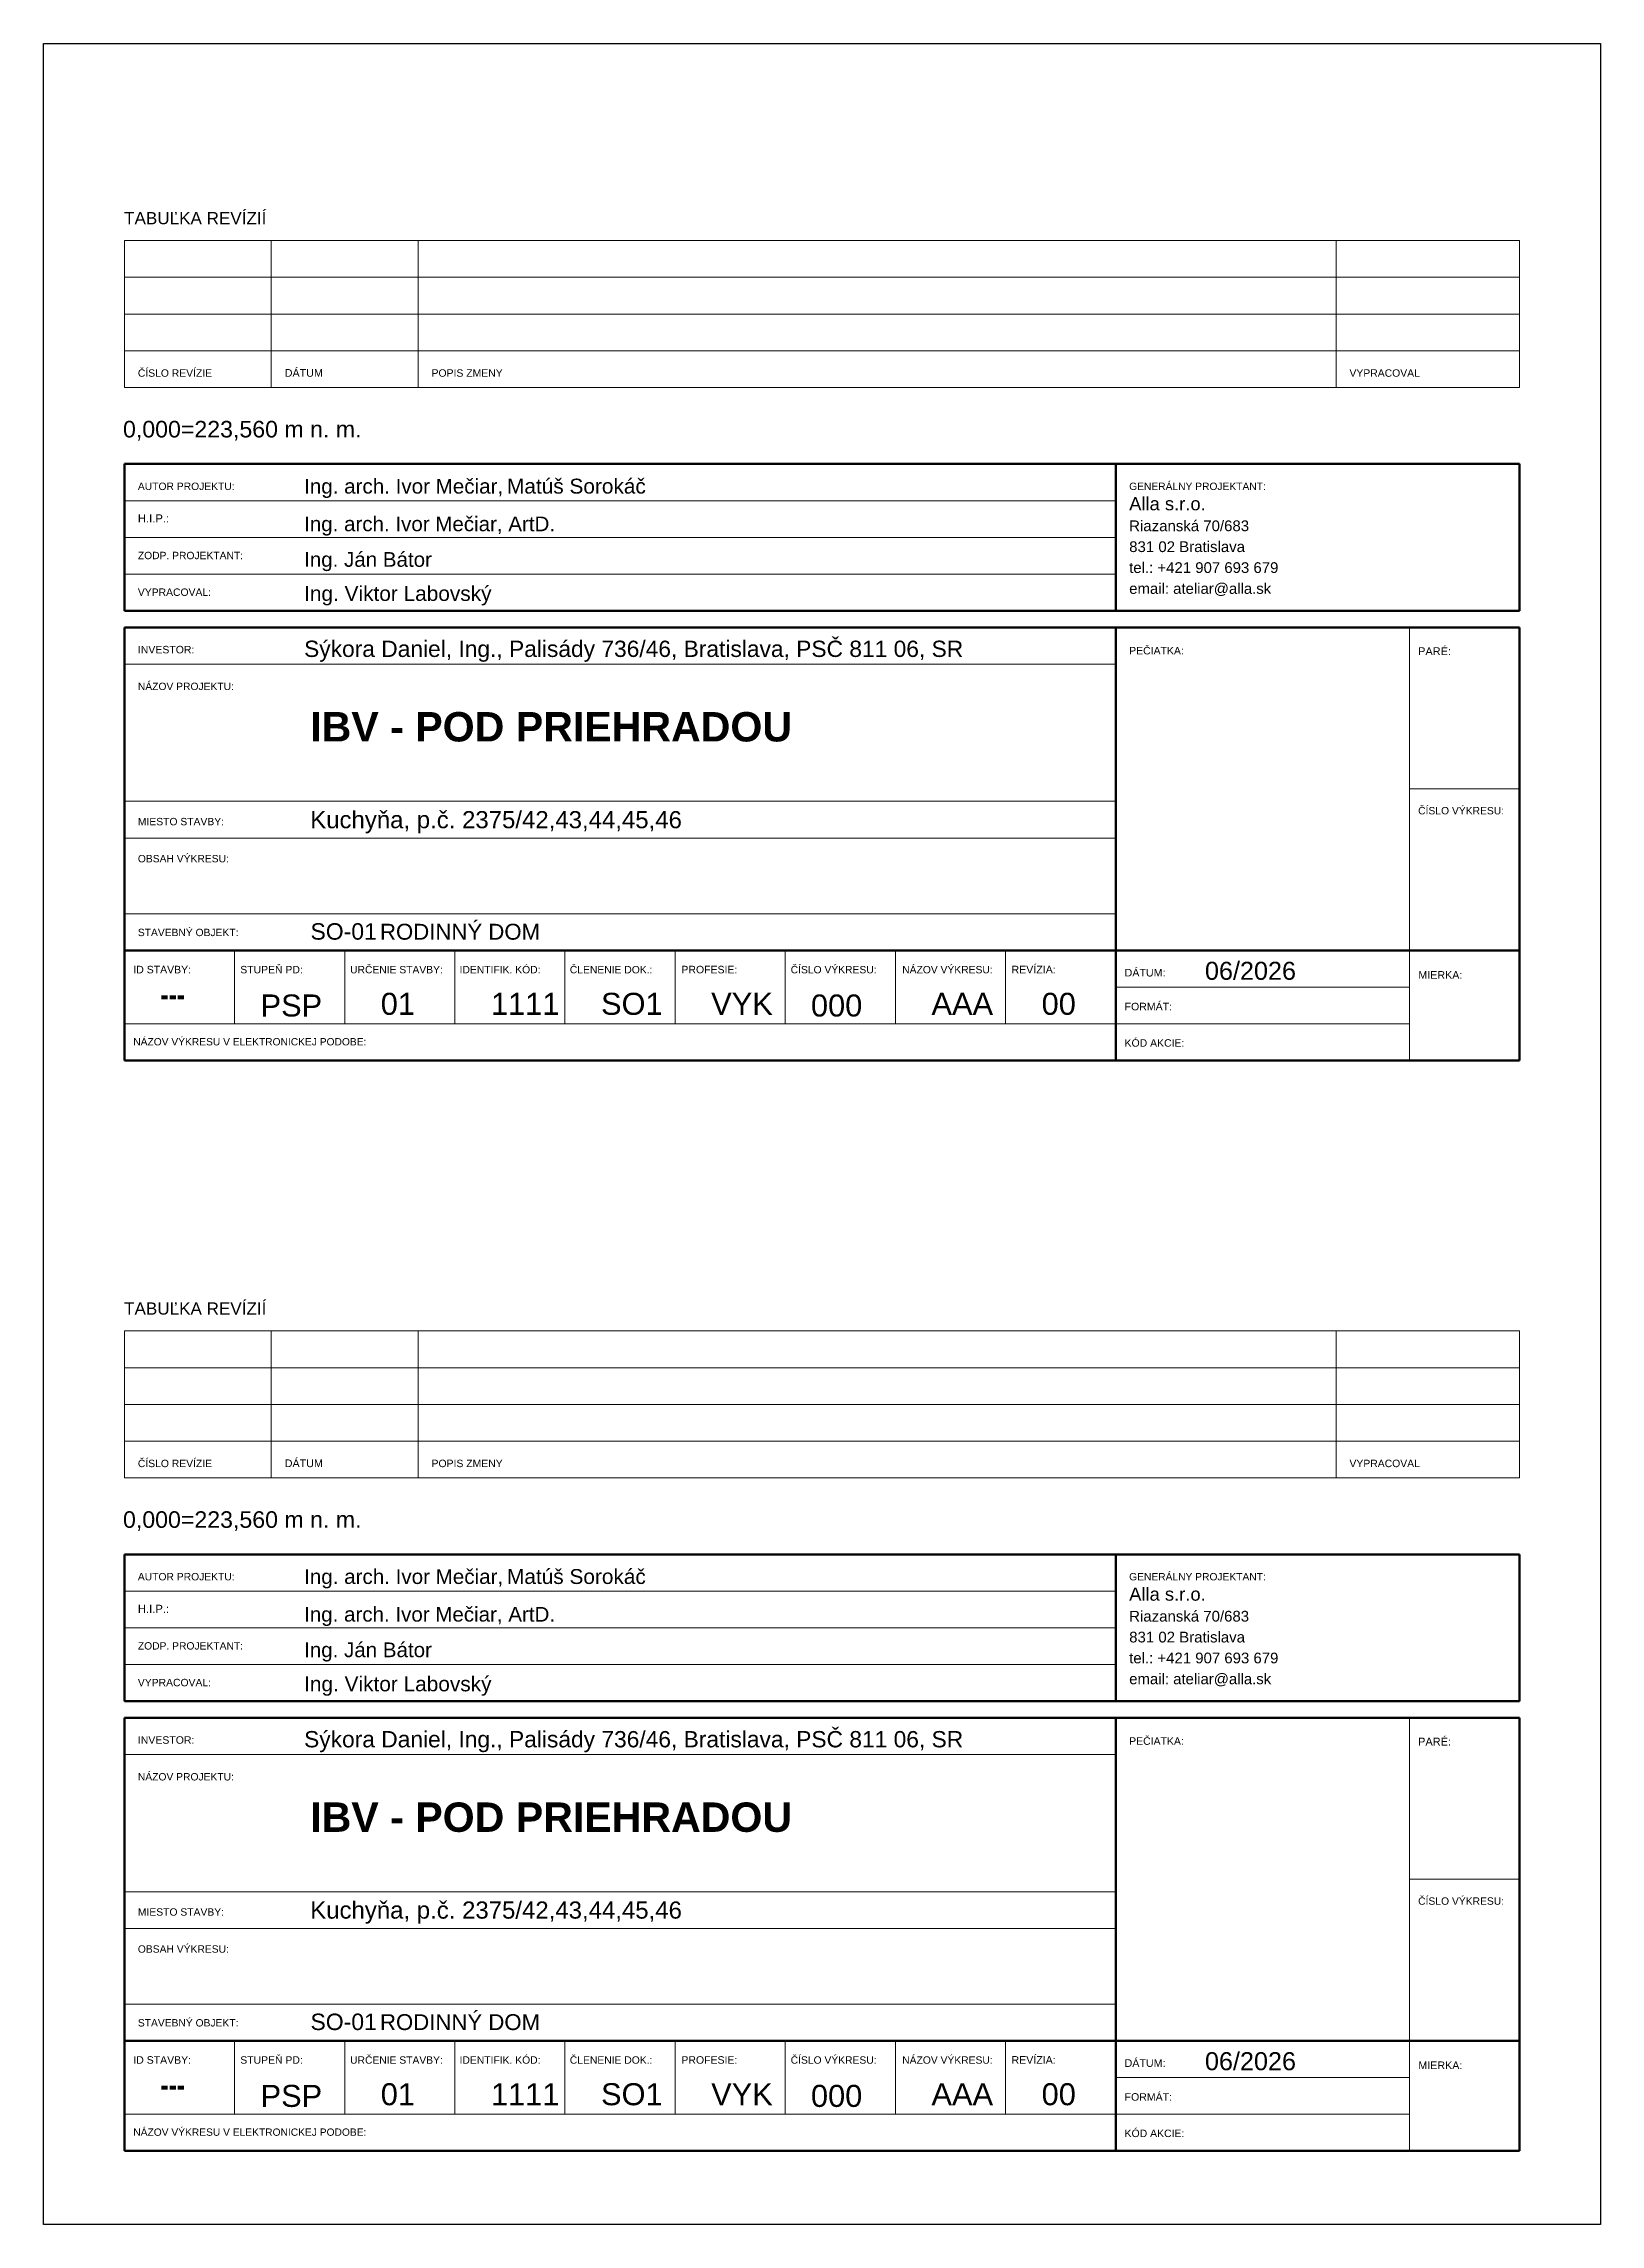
# Model space of a CAD drawing. Header units: millimetres. Extents: x 1046 to 74297, y 6145 to 54562.
# Drawn here: x 46650 to 57250, y 6270 to 21120 of the extents above; entities that cross this region are included whole.
import ezdxf

# ---------------------------------------------------------------- set-up
doc = ezdxf.new("R2010")
doc.units = ezdxf.units.MM
doc.layers.add('NETLAC', color=6, linetype='Continuous', plot=False)
doc.layers.add('Text Notes', color=7, linetype='Continuous', lineweight=9)
doc.styles.add('ARIAL', font='arial.ttf')
doc.styles.add('Arial$001H0', font='arial.ttf')
doc.styles.add('Arial$101H0', font='arialbd.ttf')
doc.styles.add('Arial_B', font='arialbd.ttf', dxfattribs={"width": 0.8, "height": 3})
doc.styles.add('Microsoft Sans Serif$001H0', font='micross.ttf')

msp = doc.modelspace()

# ---------------------------------------------------------------- linework, layer by layer
at = {"color": 7, "linetype": 'Continuous', "lineweight": 9, "true_color": 0x000007}
for p, q in [((47200.1, 19778.6), (47200.1, 18778.6)), ((47200.1, 19778.6), (56699.9, 19778.6)), ((48200.1, 19778.6), (48200.1, 18778.6)), ((49200.1, 19778.6), (49200.1, 18778.6)), ((55449.9, 19778.6), (55449.9, 18778.6)), ((56699.9, 18778.6), (56699.9, 19778.6)), ((47200.1, 19528.6), (56699.9, 19528.6)), ((47200.1, 19278.6), (56699.9, 19278.6)), ((47200.1, 19028.6), (56699.9, 19028.6)), ((47200.1, 18778.6), (56699.9, 18778.6)), ((53949.9, 17257.5), (53949.9, 18257.5)), ((53949.9, 18007.5), (47200.1, 18007.5)), ((53949.9, 17757.5), (47200.1, 17757.5)), ((53949.9, 17507.5), (47200.1, 17507.5)), ((55949.9, 14195), (55949.9, 17144.9)), ((53949.9, 16895), (47200.1, 16895)), ((53949.9, 16145), (53949.9, 14945)), ((55949.9, 16045), (56699.9, 16045)), ((53949.9, 15960.4), (47200.1, 15960.4)), ((53949.9, 15710.4), (47200.1, 15710.4)), ((53949.9, 15195), (47200.1, 15195)), ((47950.1, 14945), (47950.1, 14445)), ((48700.1, 14945), (48700.1, 14445)), ((49450.1, 14945), (49450.1, 14445)), ((50200, 14945), (50200, 14445)), ((50950, 14945), (50950, 14445)), ((51700, 14945), (51700, 14445)), ((52450, 14945), (52450, 14445)), ((53200, 14945), (53200, 14445)), ((53949.9, 14945), (53949.9, 14195)), ((56699.9, 14945), (53949.9, 14945)), ((55949.9, 14695), (53949.9, 14695)), ((55949.9, 14445), (47200.1, 14445)), ((47200.1, 12353.6), (47200.1, 11353.6)), ((47200.1, 12353.6), (56699.9, 12353.6)), ((48200.1, 12353.6), (48200.1, 11353.6)), ((49200.1, 12353.6), (49200.1, 11353.6)), ((55449.9, 12353.6), (55449.9, 11353.6)), ((56699.9, 11353.6), (56699.9, 12353.6)), ((47200.1, 12103.6), (56699.9, 12103.6)), ((47200.1, 11853.6), (56699.9, 11853.6)), ((47200.1, 11603.6), (56699.9, 11603.6)), ((47200.1, 11353.6), (56699.9, 11353.6)), ((53949.9, 9832.5), (53949.9, 10832.5)), ((53949.9, 10582.5), (47200.1, 10582.5)), ((53949.9, 10332.5), (47200.1, 10332.5)), ((53949.9, 10082.5), (47200.1, 10082.5)), ((55949.9, 6770), (55949.9, 9719.9)), ((53949.9, 9470), (47200.1, 9470)), ((53949.9, 8720), (53949.9, 7520)), ((55949.9, 8620), (56699.9, 8620)), ((53949.9, 8535.4), (47200.1, 8535.4)), ((53949.9, 8285.4), (47200.1, 8285.4)), ((53949.9, 7770), (47200.1, 7770)), ((47950.1, 7520), (47950.1, 7020)), ((48700.1, 7520), (48700.1, 7020)), ((49450.1, 7520), (49450.1, 7020)), ((50200, 7520), (50200, 7020)), ((50950, 7520), (50950, 7020)), ((51700, 7520), (51700, 7020)), ((52450, 7520), (52450, 7020)), ((53200, 7520), (53200, 7020)), ((53949.9, 7520), (53949.9, 6770)), ((56699.9, 7520), (53949.9, 7520)), ((55949.9, 7270), (53949.9, 7270)), ((55949.9, 7020), (47200.1, 7020))]:
    msp.add_line(p, q, dxfattribs=at)
at = {"color": 7, "linetype": 'Continuous', "lineweight": 70, "true_color": 0x000007}
for p, q in [((47200.1, 18257.5), (56699.9, 18257.5)), ((47200.1, 18257.5), (47200.1, 17257.5)), ((53949.9, 18257.5), (53949.9, 17257.5)), ((56699.9, 18257.5), (56699.9, 17257.5)), ((56699.9, 17257.5), (47200.1, 17257.5)), ((47200.1, 14195), (47200.1, 17144.9)), ((53949.9, 17144.9), (47200.1, 17144.9)), ((53949.9, 17144.9), (53949.9, 14945)), ((56699.9, 17144.9), (53949.9, 17144.9)), ((56699.9, 17144.9), (56699.9, 14195)), ((47200.1, 14945), (53949.9, 14945)), ((53949.9, 14945), (53949.9, 14195)), ((56699.9, 14945), (53949.9, 14945)), ((56699.9, 14195), (47200.1, 14195)), ((47200.1, 10832.5), (56699.9, 10832.5)), ((47200.1, 10832.5), (47200.1, 9832.5)), ((53949.9, 10832.5), (53949.9, 9832.5)), ((56699.9, 10832.5), (56699.9, 9832.5)), ((56699.9, 9832.5), (47200.1, 9832.5)), ((47200.1, 6770), (47200.1, 9719.9)), ((53949.9, 9719.9), (47200.1, 9719.9)), ((53949.9, 9719.9), (53949.9, 7520)), ((56699.9, 9719.9), (53949.9, 9719.9)), ((56699.9, 9719.9), (56699.9, 6770)), ((47200.1, 7520), (53949.9, 7520)), ((53949.9, 7520), (53949.9, 6770)), ((56699.9, 7520), (53949.9, 7520)), ((56699.9, 6770), (47200.1, 6770))]:
    msp.add_line(p, q, dxfattribs=at)
at = {"layer": 'NETLAC'}
msp.add_lwpolyline([(57250, 6270), (46650, 6270), (46650, 21120), (57250, 21120)], close=True, dxfattribs=at)

# ---------------------------------------------------------------- texts
at = {"color": 7, "true_color": 0x000007}
for s, height, style, p in [('TABUĽKA REVÍZIÍ', 83.197, 'Arial$001H0', (47198, 19889.9)), ('ČÍSLO REVÍZIE', 50.471, 'Arial$001H0', (47291.7, 18851.5)), ('DÁTUM', 52.36, 'Arial$001H0', (48291.7, 18851.5)), ('POPIS ZMENY', 50.708, 'Arial$001H0', (49291.6, 18851.5)), ('VYPRACOVAL', 50.61, 'Arial$001H0', (55541.6, 18851.5)), ('0,000=223,560 m n. m.', 112.735, 'Arial$001H0', (47190.5, 18438.2)), ('AUTOR PROJEKTU:', 50.247, 'Arial$001H0', (47291.7, 18080.4)), ('Ing. arch. Ivor Mečiar, ', 100.358, 'Arial$001H0', (48423.6, 18055.9)), ('Matúš Sorokáč', 101.461, 'Arial$001H0', (49805.2, 18055.9)), ('GENERÁLNY PROJEKTANT:', 49.938, 'Arial$001H0', (54041.6, 18080.4)), ('Alla s.r.o.', 89.515, 'Microsoft Sans Serif$001H0', (54041.6, 17942.1)), ('H.I.P.:', 54.91, 'Arial$001H0', (47291.7, 17859.3)), ('Ing. arch. Ivor Mečiar, ArtD.', 100.071, 'Arial$001H0', (48423.6, 17799.6)), ('Riazanská 70/683', 73.014, 'Arial$001H0', (54041.6, 17799.9)), ('831 02 Bratislava', 73.068, 'Arial$001H0', (54041.6, 17657.7)), ('ZODP. PROJEKTANT:', 50.163, 'Arial$001H0', (47291.7, 17609.3)), ('Ing. Ján Bátor', 100.071, 'Arial$001H0', (48423.6, 17557.4)), ('tel.: +421 907 693 679', 72.862, 'Arial$001H0', (54041.6, 17515.5)), ('VYPRACOVAL:', 50.548, 'Arial$001H0', (47291.7, 17359.3)), ('Ing. Viktor Labovský', 101.461, 'Arial$001H0', (48423.6, 17325)), ('email: ateliar@alla.sk', 72.73, 'Arial$001H0', (54041.6, 17373.3)), ('Sýkora Daniel, Ing., Palisády 736/46, Bratislava, PSČ 811 06, SR', 110.942, 'Arial$001H0', (48423.6, 16943.4)), ('INVESTOR:', 51.15, 'Arial$001H0', (47291.7, 16967.8)), ('PEČIATKA:', 50.99, 'Arial$001H0', (54041.6, 16960.7)), ('PARÉ:', 53.39, 'Arial$001H0', (56009, 16955.8)), ('NÁZOV PROJEKTU:', 50.175, 'Arial$001H0', (47291.7, 16718)), ('IBV - POD PRIEHRADOU', 200.348, 'Arial$101H0', (48465.4, 16367.9)), ('Kuchyňa, p.č. 2375/42,43,44,45,46', 116.805, 'Arial$001H0', (48465.2, 15777)), ('ČÍSLO VÝKRESU:', 50.282, 'Arial$001H0', (56009, 15871.5)), ('MIESTO STAVBY:', 50.389, 'Arial$001H0', (47291.7, 15797.1)), ('OBSAH VÝKRESU:', 50.223, 'Arial$001H0', (47291.7, 15545)), ('RODINNÝ DOM', 108.022, 'Arial$001H0', (48940.4, 15018.3)), ('STAVEBNÝ OBJEKT:', 50.131, 'Arial$001H0', (47291.7, 15042.5)), (' SO-01 ', 111.95, 'Arial$001H0', (48423.6, 15018.3)), ('STUPEŇ PD:', 50.78, 'Arial$001H0', (47989.1, 14789)), ('URČENIE STAVBY:', 50.196, 'Arial$001H0', (48737, 14789)), ('IDENTIFIK. KÓD:', 50.346, 'Arial$001H0', (49482.3, 14789)), ('ČLENENIE DOK.:', 50.324, 'Arial$001H0', (50232.8, 14789)), ('ČÍSLO VÝKRESU:', 50.282, 'Arial$001H0', (51736.5, 14789)), ('NÁZOV VÝKRESU:', 50.229, 'Arial$001H0', (52496.2, 14789)), ('REVÍZIA:', 51.73, 'Arial$001H0', (53240.3, 14789)), ('06/2026', 122.78, 'Arial$001H0', (54557.5, 14744.9)), ('ID STAVBY:', 51.19, 'Arial$001H0', (47260.5, 14789)), ('PROFESIE:', 51.18, 'Arial$001H0', (50992.5, 14789)), ('DÁTUM:', 52.02, 'Arial$001H0', (54010.4, 14767.5)), ('MIERKA:', 52.21, 'Arial$001H0', (56010.3, 14752)), ('FORMÁT:', 51.43, 'Arial$001H0', (54010.4, 14537.1)), ('NÁZOV VÝKRESU V ELEKTRONICKEJ PODOBE:', 49.874, 'Arial$001H0', (47260.5, 14298.3)), ('KÓD AKCIE:', 50.88, 'Arial$001H0', (54010.4, 14289.5)), ('TABUĽKA REVÍZIÍ', 83.197, 'Arial$001H0', (47198, 12464.9)), ('ČÍSLO REVÍZIE', 50.471, 'Arial$001H0', (47291.7, 11426.5)), ('DÁTUM', 52.36, 'Arial$001H0', (48291.7, 11426.5)), ('POPIS ZMENY', 50.708, 'Arial$001H0', (49291.6, 11426.5)), ('VYPRACOVAL', 50.61, 'Arial$001H0', (55541.6, 11426.5)), ('0,000=223,560 m n. m.', 112.735, 'Arial$001H0', (47190.5, 11013.2)), ('AUTOR PROJEKTU:', 50.247, 'Arial$001H0', (47291.7, 10655.4)), ('Ing. arch. Ivor Mečiar, ', 100.358, 'Arial$001H0', (48423.6, 10630.9)), ('Matúš Sorokáč', 101.461, 'Arial$001H0', (49805.2, 10630.9)), ('GENERÁLNY PROJEKTANT:', 49.938, 'Arial$001H0', (54041.6, 10655.4)), ('Alla s.r.o.', 89.515, 'Microsoft Sans Serif$001H0', (54041.6, 10517.1)), ('H.I.P.:', 54.91, 'Arial$001H0', (47291.7, 10434.3)), ('Ing. arch. Ivor Mečiar, ArtD.', 100.071, 'Arial$001H0', (48423.6, 10374.6)), ('Riazanská 70/683', 73.014, 'Arial$001H0', (54041.6, 10374.9)), ('831 02 Bratislava', 73.068, 'Arial$001H0', (54041.6, 10232.7)), ('ZODP. PROJEKTANT:', 50.163, 'Arial$001H0', (47291.7, 10184.3)), ('Ing. Ján Bátor', 100.071, 'Arial$001H0', (48423.6, 10132.4)), ('tel.: +421 907 693 679', 72.862, 'Arial$001H0', (54041.6, 10090.5)), ('VYPRACOVAL:', 50.548, 'Arial$001H0', (47291.7, 9934.3)), ('Ing. Viktor Labovský', 101.461, 'Arial$001H0', (48423.6, 9900)), ('email: ateliar@alla.sk', 72.73, 'Arial$001H0', (54041.6, 9948.3)), ('Sýkora Daniel, Ing., Palisády 736/46, Bratislava, PSČ 811 06, SR', 110.942, 'Arial$001H0', (48423.6, 9518.4)), ('INVESTOR:', 51.15, 'Arial$001H0', (47291.7, 9542.8)), ('PEČIATKA:', 50.99, 'Arial$001H0', (54041.6, 9535.7)), ('PARÉ:', 53.39, 'Arial$001H0', (56009, 9530.8)), ('NÁZOV PROJEKTU:', 50.175, 'Arial$001H0', (47291.7, 9293)), ('IBV - POD PRIEHRADOU', 200.348, 'Arial$101H0', (48465.4, 8942.9)), ('Kuchyňa, p.č. 2375/42,43,44,45,46', 116.805, 'Arial$001H0', (48465.2, 8352)), ('ČÍSLO VÝKRESU:', 50.282, 'Arial$001H0', (56009, 8446.5)), ('MIESTO STAVBY:', 50.389, 'Arial$001H0', (47291.7, 8372.1)), ('OBSAH VÝKRESU:', 50.223, 'Arial$001H0', (47291.7, 8120)), ('RODINNÝ DOM', 108.022, 'Arial$001H0', (48940.4, 7593.3)), ('STAVEBNÝ OBJEKT:', 50.131, 'Arial$001H0', (47291.7, 7617.5)), (' SO-01 ', 111.95, 'Arial$001H0', (48423.6, 7593.3)), ('STUPEŇ PD:', 50.78, 'Arial$001H0', (47989.1, 7364)), ('URČENIE STAVBY:', 50.196, 'Arial$001H0', (48737, 7364)), ('IDENTIFIK. KÓD:', 50.346, 'Arial$001H0', (49482.3, 7364)), ('ČLENENIE DOK.:', 50.324, 'Arial$001H0', (50232.8, 7364)), ('ČÍSLO VÝKRESU:', 50.282, 'Arial$001H0', (51736.5, 7364)), ('NÁZOV VÝKRESU:', 50.229, 'Arial$001H0', (52496.2, 7364)), ('REVÍZIA:', 51.73, 'Arial$001H0', (53240.3, 7364)), ('06/2026', 122.78, 'Arial$001H0', (54557.5, 7319.9)), ('ID STAVBY:', 51.19, 'Arial$001H0', (47260.5, 7364)), ('PROFESIE:', 51.18, 'Arial$001H0', (50992.5, 7364)), ('DÁTUM:', 52.02, 'Arial$001H0', (54010.4, 7342.5)), ('MIERKA:', 52.21, 'Arial$001H0', (56010.3, 7327)), ('FORMÁT:', 51.43, 'Arial$001H0', (54010.4, 7112.1)), ('NÁZOV VÝKRESU V ELEKTRONICKEJ PODOBE:', 49.874, 'Arial$001H0', (47260.5, 6873.3)), ('KÓD AKCIE:', 50.88, 'Arial$001H0', (54010.4, 6864.5))]:
    msp.add_text(s, height=height, dxfattribs=dict(at, style=style)).set_placement(p)
at = {"layer": 'Text Notes', "char_height": 150, "attachment_point": 1}
for s, insert, width, style in [('---', (47445.5, 14719), 202.025, 'Arial_B'), ('PSP', (48127.3, 14645), 378.397, 'ARIAL'), ('01', (48945.5, 14656.4), 230.886, 'ARIAL'), ('1111', (49695.5, 14656.4), 461.772, 'ARIAL'), ('SO1', (50445.5, 14656.4), 413.671, 'ARIAL'), ('VYK', (51195.5, 14656.4), 320.885, 'ARIAL'), ('000', (51874.8, 14645), 378.397, 'ARIAL'), ('AAA', (52695.5, 14656.4), 378.397, 'ARIAL'), ('00', (53445.5, 14656.4), 230.886, 'ARIAL'), ('---', (47445.5, 7294), 202.025, 'Arial_B'), ('PSP', (48127.3, 7220), 378.397, 'ARIAL'), ('01', (48945.5, 7231.4), 230.886, 'ARIAL'), ('1111', (49695.5, 7231.4), 461.772, 'ARIAL'), ('SO1', (50445.5, 7231.4), 413.671, 'ARIAL'), ('VYK', (51195.5, 7231.4), 320.885, 'ARIAL'), ('000', (51874.8, 7220), 378.397, 'ARIAL'), ('AAA', (52695.5, 7231.4), 378.397, 'ARIAL'), ('00', (53445.5, 7231.4), 230.886, 'ARIAL')]:
    msp.add_mtext(s, dxfattribs=dict(at, insert=insert, width=width, style=style))

doc.saveas('drawing.dxf')
